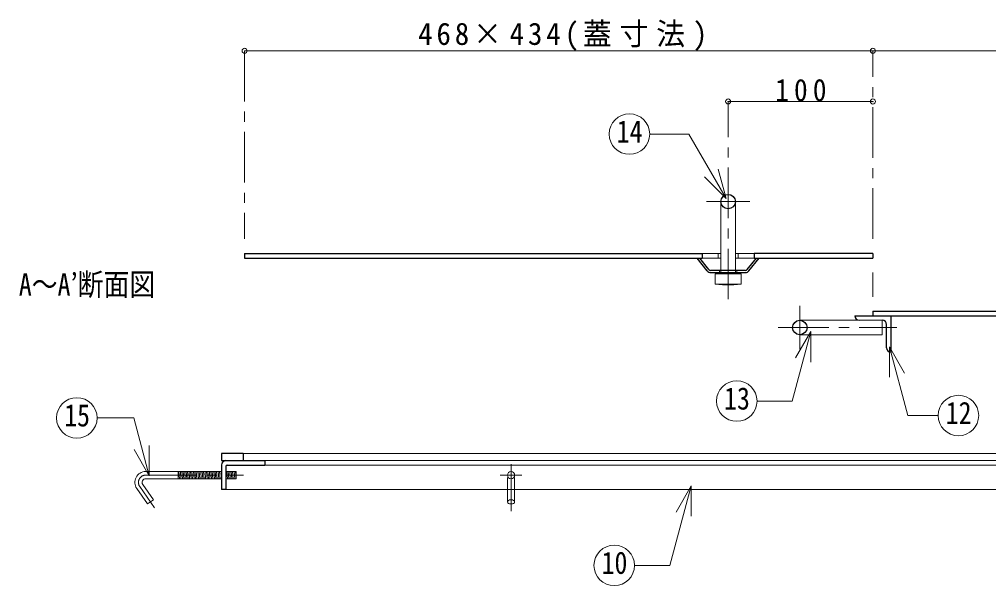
# Model space of a CAD drawing. Units: millimetres at full size, sheet at 1:7; details may follow other scales. Extents: x -1472 to 1363, y -987 to 980.
# Drawn here: x -761 to -92, y -210 to 181 of the extents above; entities that cross this region are included whole.
import ezdxf
from ezdxf.enums import TextEntityAlignment as Align

# ---------------------------------------------------------------- set-up
doc = ezdxf.new("R2010")
doc.units = ezdxf.units.MM
doc.header["$LTSCALE"] = 7
doc.header["$PDMODE"] = 32
doc.header["$PDSIZE"] = 3.5
doc.linetypes.add('CHAIN1', pattern=[8, 5, -1, 1, -1])
doc.linetypes.add('DASHED1', pattern=[1.8, 1.2, -0.6])
doc.layers.add('0-0____1', color=4, linetype='Continuous', lineweight=9)
doc.styles.add('ＭＳ ゴシック', font='')
doc.styles.get('ＭＳ ゴシック').set_extended_font_data('MS Gothic')

msp = doc.modelspace()

# ---------------------------------------------------------------- linework, layer by layer
at = {"layer": '0-0____1'}
for p, q in [((-605.501, 159.62), (-171.501, 159.62)), ((-171.501, 159.62), (262.499, 159.62)), ((-271.501, 124.62), (-171.501, 124.62)), ((-276.501, 19.62), (-278.501, 19.62)), ((-278.501, 16.42), (-276.501, 16.42)), ((-264.501, 19.62), (-266.501, 19.62)), ((-266.501, 16.42), (-264.501, 16.42)), ((263.499, -118.58), (-606.501, -118.58)), ((-651.4, -131.08), (-651.4, -136.08)), ((-650.53, -136.08), (-650.938, -131.08)), ((-649.527, -136.08), (-649.935, -131.08)), ((-648.523, -136.08), (-648.932, -131.08)), ((-647.52, -136.08), (-647.928, -131.08)), ((-646.517, -136.08), (-646.925, -131.08)), ((-645.513, -136.08), (-645.922, -131.08)), ((-644.51, -136.08), (-644.918, -131.08)), ((-643.507, -136.08), (-643.915, -131.08)), ((-642.503, -136.08), (-642.912, -131.08)), ((-641.5, -136.08), (-641.908, -131.08)), ((-640.497, -136.08), (-640.905, -131.08)), ((-639.493, -136.08), (-639.902, -131.08)), ((-638.49, -136.08), (-638.898, -131.08)), ((-637.487, -136.08), (-637.895, -131.08)), ((-636.483, -136.08), (-636.892, -131.08)), ((-635.48, -136.08), (-635.888, -131.08)), ((-634.477, -136.08), (-634.885, -131.08)), ((-633.473, -136.08), (-633.882, -131.08)), ((-632.47, -136.08), (-632.878, -131.08)), ((-631.467, -136.08), (-631.875, -131.08)), ((-630.463, -136.08), (-630.872, -131.08)), ((-629.46, -136.08), (-629.868, -131.08)), ((-628.457, -136.08), (-628.865, -131.08)), ((-627.453, -136.08), (-627.862, -131.08)), ((-626.45, -136.08), (-626.858, -131.08)), ((-625.447, -136.08), (-625.855, -131.08)), ((-624.443, -136.08), (-624.852, -131.08)), ((-623.44, -136.08), (-623.848, -131.08)), ((-622.437, -136.08), (-622.845, -131.08)), ((-621.501, -135.247), (-621.842, -131.08)), ((-617.42, -136.08), (-617.828, -131.08)), ((-616.417, -136.08), (-616.825, -131.08)), ((-615.413, -136.08), (-615.822, -131.08)), ((-614.41, -136.08), (-614.818, -131.08)), ((-613.407, -136.08), (-613.815, -131.08)), ((-612.403, -136.08), (-612.812, -131.08)), ((-611.4, -136.08), (-611.808, -131.08)), ((-618.423, -136.08), (-618.501, -135.125)), ((108.499, -143.58), (-618.501, -143.58)), ((-424.001, -143.58), (-424.001, -152.078)), ((-419.001, -143.58), (-419.001, -152.078))]:
    msp.add_line(p, q, dxfattribs=at)
at = {"layer": '0-0____1', "linetype": 'CHAIN1'}
for p, q in [((-605.501, 159.62), (-605.501, 29.62)), ((-171.501, 29.62), (-171.501, 159.62)), ((-271.501, -12.08), (-271.501, 124.62)), ((-286.501, 55.42), (-256.501, 55.42)), ((-171.501, 6.42), (-171.501, -10.38)), ((-222.001, -46.58), (-222.001, -16.58)), ((-237.001, -31.58), (-155.001, -31.58)), ((-421.501, -126.08), (-421.501, -158.512)), ((-673.896, -133.58), (-606.4, -133.58)), ((-414.001, -133.58), (-429.001, -133.58)), ((-677.992, -141.448), (-667.681, -156.173))]:
    msp.add_line(p, q, dxfattribs=at)
at = {"layer": '0-0____1', "color": 7, "lineweight": 18}
for p, q in [((-325.689, 102.147), (-298.623, 102.147)), ((-272.933, 57.652), (-298.623, 102.147)), ((-272.933, 57.652), (-278.369, 77.937)), ((-272.933, 57.652), (-287.783, 72.502)), ((-276.501, 55.42), (-276.501, 7.92)), ((-266.501, 55.42), (-266.501, 7.92)), ((-278.501, 19.62), (-289.501, 19.62)), ((-289.501, 16.42), (-278.501, 16.42)), ((-278.501, 19.62), (-278.501, 16.42)), ((-280.501, 5.42), (-262.501, 5.42)), ((-280.501, -1.58), (-280.501, 5.42)), ((-276.501, 6.42), (-276.501, 5.82)), ((-275.501, 5.92), (-267.501, 5.92)), ((-267.501, 5.92), (-271.501, 5.42)), ((-271.501, 5.42), (-271.501, -1.58)), ((-262.501, 5.42), (-267.501, 5.92)), ((-266.501, 6.42), (-266.501, 5.82)), ((-262.501, -1.58), (-262.501, 5.42)), ((-280.501, -1.58), (-262.501, -1.58)), ((-280.501, -1.58), (-275.501, -2.08)), ((-275.501, -2.08), (-271.501, -1.58)), ((-271.501, -1.58), (-267.501, -2.08)), ((-222.001, -26.58), (-165.001, -26.58)), ((-214.449, -34.409), (-227.304, -82.382)), ((-214.449, -34.409), (-224.949, -52.596)), ((-214.449, -34.409), (-214.449, -55.409)), ((-160.113, -44.842), (-149.613, -63.028)), ((-160.113, -44.842), (-160.113, -65.842)), ((-251.526, -82.382), (-227.304, -82.382)), ((-707.429, -94.056), (-682.079, -94.056)), ((-671.356, -134.075), (-682.079, -94.056)), ((-671.356, -134.075), (-671.356, -113.075)), ((-671.356, -134.075), (-681.856, -115.888)), ((-591.501, -123.58), (248.499, -123.58)), ((-591.501, -126.58), (248.499, -126.58)), ((-673.896, -131.08), (-621.501, -131.08)), ((-618.501, -131.08), (-611.4, -131.08)), ((-611.4, -131.08), (-611.4, -136.08)), ((-673.896, -136.08), (-621.501, -136.08)), ((-618.501, -136.08), (-611.4, -136.08)), ((-680.04, -142.882), (-672.597, -153.512)), ((-296.986, -141.047), (-311.693, -195.932)), ((-296.986, -141.047), (-307.486, -159.233)), ((-296.986, -141.047), (-296.986, -162.047)), ((-336.167, -195.932), (-311.693, -195.932))]:
    msp.add_line(p, q, dxfattribs=at)
at = {"layer": '0-0____1', "color": 5, "lineweight": 25}
for p, q in [((-605.501, 19.62), (-605.501, 16.42)), ((-605.501, 19.62), (-289.501, 19.62)), ((-605.501, 16.42), (-289.501, 16.42)), ((-285.902, 7.546), (-293.001, 16.42)), ((-284.731, 8.483), (-291.08, 16.42)), ((-289.501, 19.62), (-289.501, 16.42)), ((-258.272, 8.483), (-251.922, 16.42)), ((-257.101, 7.546), (-250.001, 16.42)), ((-171.501, 19.62), (-253.501, 19.62)), ((-253.501, 19.62), (-253.501, 16.42)), ((-253.501, 16.42), (-171.501, 16.42)), ((-171.501, 19.62), (-171.501, 16.42)), ((-259.443, 7.92), (-283.559, 7.92)), ((-283.559, 6.42), (-259.443, 6.42)), ((-184.001, -23.58), (262.499, -23.58)), ((-171.501, -20.38), (262.499, -20.38)), ((-171.501, -20.38), (-171.501, -23.58)), ((-159.001, -23.58), (-159.001, -48.58)), ((-162.001, -45.58), (-162.001, -29.58)), ((-621.501, -118.58), (-621.501, -123.58)), ((-606.501, -118.58), (-621.501, -118.58)), ((-606.501, -118.58), (-606.501, -123.58)), ((-621.501, -123.58), (-591.501, -123.58)), ((-621.501, -126.58), (-621.501, -143.58)), ((-617.501, -126.58), (-591.501, -126.58)), ((-591.501, -123.58), (-591.501, -126.58)), ((-618.501, -127.58), (-618.501, -143.58)), ((-618.501, -143.58), (-621.501, -143.58))]:
    msp.add_line(p, q, dxfattribs=at)
at = {"layer": '0-0____1', "linetype": 'DASHED1'}
for p, q in [((-277.501, 7.92), (-277.501, 6.42)), ((-276.501, 7.92), (-276.501, 6.42)), ((-266.501, 7.92), (-266.501, 6.42)), ((-265.501, 7.92), (-265.501, 6.42)), ((-424.001, -143.58), (-424.001, -133.58)), ((-419.001, -143.58), (-419.001, -133.58))]:
    msp.add_line(p, q, dxfattribs=at)
at = {"layer": '0-0____1', "color": 7, "lineweight": 18}
for points in [[(-253.501, 19.62), (-264.501, 19.62), (-264.501, 16.42), (-253.501, 16.42)], [(-271.501, 5.42), (-275.501, 5.92), (-280.501, 5.42)], [(-275.501, -2.08), (-267.501, -2.08), (-262.501, -1.58)], [(-222.001, -36.58), (-165.001, -36.58), (-165.001, -26.58)], [(-160.113, -44.842), (-147.374, -92.384), (-126.404, -92.384)], [(-675.944, -140.014), (-668.501, -150.644), (-672.597, -153.512)]]:
    msp.add_lwpolyline(points, dxfattribs=at)
for centre in [(-339.689, 102.147), (-265.526, -82.382), (-721.429, -94.056), (-112.404, -92.384), (-350.167, -195.932)]:
    msp.add_circle(centre, 14, dxfattribs=at)
at = {"layer": '0-0____1', "color": 5, "lineweight": 25}
for centre in [(-271.501, 55.42), (-222.001, -31.58)]:
    msp.add_circle(centre, 5, dxfattribs=at)
at = {"layer": '0-0____1'}
msp.add_circle((-421.501, -133.58), 2.5, dxfattribs=at)
at = {"layer": '0-0____1', "color": 5, "lineweight": 25}
for centre, radius, start, end in [((-283.559, 9.42), 3, 218.65981, 270), ((-283.559, 9.42), 1.5, 218.65981, 270), ((-259.443, 9.42), 1.5, 270, 321.34019), ((-259.443, 9.42), 3, 270, 321.34019), ((-181.001, -23.58), 3, 180, 270), ((-165.001, -29.58), 3, 0, 90), ((-159.001, -45.58), 3, 180, 270), ((-618.501, -126.58), 3, 90, 180), ((-617.501, -127.58), 1, 90, 180)]:
    msp.add_arc(centre, radius, start, end, dxfattribs=at)
at = {"layer": '0-0____1', "color": 7, "lineweight": 18}
for radius in [7.5, 2.5]:
    msp.add_arc((-673.896, -138.58), radius, 90, 215, dxfattribs=at)
at = {"layer": '0-0____1', "linetype": 'CHAIN1'}
msp.add_arc((-673.896, -138.58), 5, 90, 215, dxfattribs=at)
at = {"layer": '0-0____1'}
msp.add_ellipse((-421.501, -152.068), major_axis=(2.5, 0), ratio=0.57, dxfattribs=at)
for p in [(-605.501, 159.62), (-171.501, 159.62), (-271.501, 124.62), (-171.501, 124.62)]:
    msp.add_point(p, dxfattribs=at)

# ---------------------------------------------------------------- texts
at = {"layer": '0-0____1', "color": 7, "style": 'ＭＳ ゴシック', "width": 0.85}
for s, p in [('14', (-348.439, 91.647)), ('A～A’断面図', (-761.501, -14.08)), ('13', (-274.276, -92.882)), ('15', (-730.179, -104.556)), ('12', (-121.154, -102.884)), ('10', (-358.917, -206.432))]:
    msp.add_text(s, height=15.4, dxfattribs=at).set_placement(p, align=Align.BOTTOM_LEFT)
at = {"layer": '0-0____1', "color": 7, "char_height": 15.4, "attachment_point": 7, "style": 'ＭＳ ゴシック'}
for s, insert in [('\\T1.27;\\W0.95;468×434(蓋寸法)', (-485.626, 159.62)), ('\\T1.38;\\W0.9;100', (-239.001, 124.62))]:
    msp.add_mtext(s, dxfattribs=dict(at, insert=insert))

doc.saveas('drawing.dxf')
